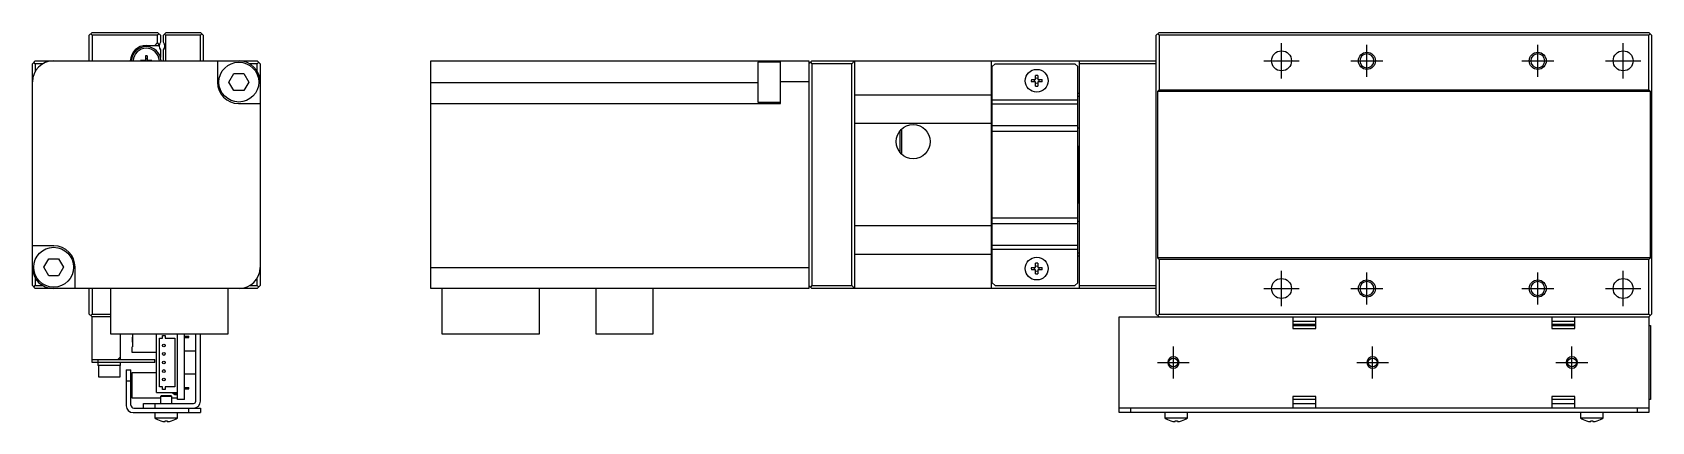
# Model space of a CAD drawing. Extents: x 0 to 599, y -8 to 227.
# Drawn here: x 314.4 to 598.8, y 83.4 to 151.8 of the extents above; entities that cross this region are included whole.
import ezdxf

# ---------------------------------------------------------------- set-up
doc = ezdxf.new("R2010")
doc.units = 0
doc.header["$LTSCALE"] = 0.5
doc.linetypes.add('CENTER', pattern=[50.8, 31.75, -6.35, 6.35, -6.35])
for name, color, linetype in [('MSM_CENTER', 1, 'CENTER'), ('MSM_CONTINUOUS', 7, 'CONTINUOUS'), ('MSM_NARROW', 5, 'CONTINUOUS')]:
    doc.layers.add(name, color=color, linetype=linetype)

msp = doc.modelspace()

# ---------------------------------------------------------------- linework, layer by layer
at = {"layer": 'MSM_CENTER'}
for p, q in [((533.8, 143.7), (533.8, 149.9)), ((548.8, 144), (548.8, 149.6)), ((578.8, 144), (578.8, 149.6)), ((593.8, 143.7), (593.8, 149.9)), ((530.7, 146.8), (536.9, 146.8)), ((546, 146.8), (551.6, 146.8)), ((576, 146.8), (581.6, 146.8)), ((590.7, 146.8), (596.9, 146.8)), ((533.8, 103.7), (533.8, 109.9)), ((548.8, 104), (548.8, 109.6)), ((578.8, 104), (578.8, 109.6)), ((593.8, 103.7), (593.8, 109.9)), ((530.7, 106.8), (536.9, 106.8)), ((546, 106.8), (551.6, 106.8)), ((576, 106.8), (581.6, 106.8)), ((590.7, 106.8), (596.9, 106.8)), ((514.8, 91), (514.8, 96.6)), ((549.8, 91), (549.8, 96.6)), ((584.8, 91), (584.8, 96.6)), ((512, 93.8), (517.6, 93.8)), ((547, 93.8), (552.6, 93.8)), ((582, 93.8), (587.6, 93.8))]:
    msp.add_line(p, q, dxfattribs=at)
at = {"layer": 'MSM_CONTINUOUS'}
for p, q in [((324.4, 151.3), (324.9, 151.8)), ((324.4, 146.8), (324.4, 151.3)), ((324.9, 151.3), (324.65, 151.55)), ((324.9, 151.8), (336.4, 151.8)), ((324.9, 151.3), (324.9, 146.8)), ((336.4, 151.3), (324.9, 151.3)), ((336.4, 151.8), (336.9, 151.3)), ((336.65, 151.55), (336.4, 151.3)), ((336.4, 150), (336.4, 151.3)), ((336.9, 151.3), (336.9, 150.061437)), ((337.4, 151.3), (337.9, 151.8)), ((337.4, 150.061437), (337.4, 151.3)), ((337.6, 151.5), (337.8, 151.3)), ((337.8, 151.3), (337.8, 146.8)), ((343.9, 151.3), (337.8, 151.3)), ((337.9, 151.8), (343.9, 151.8)), ((343.9, 151.8), (344.4, 151.3)), ((344.15, 151.55), (343.9, 151.3)), ((343.9, 146.8), (343.9, 151.3)), ((344.4, 151.3), (344.4, 146.8)), ((512.3, 151.8), (511.8, 151.3)), ((511.8, 102.3), (511.8, 151.3)), ((512.05, 151.55), (512.3, 151.3)), ((512.3, 151.8), (598.3, 151.8)), ((598.3, 151.3), (512.3, 151.3)), ((512.3, 151.3), (512.3, 141.7)), ((598.8, 151.3), (598.3, 151.8)), ((598.3, 151.3), (598.55, 151.55)), ((598.3, 141.7), (598.3, 151.3)), ((598.8, 151.3), (598.8, 102.3)), ((334.4, 149.5), (336.655013, 149.5)), ((336.4, 150), (335.9, 149.5)), ((336.673114, 149.613759), (336.4, 150)), ((336.9, 148.738562), (336.9, 147.414142)), ((337.4, 146.8), (337.4, 148.738562)), ((314.4, 146.3), (314.9, 146.8)), ((314.4, 107.3), (314.4, 146.3)), ((314.9, 146.3), (314.65, 146.55)), ((314.9, 146.8), (353.9, 146.8)), ((316.242583, 146.3), (314.9, 146.3)), ((314.9, 146.3), (314.9, 144.957417)), ((334.195, 146.845), (333.4, 146.845)), ((333.4, 146.8), (333.4, 146.845)), ((333.929993, 146.845), (333.935053, 146.800015)), ((334.545, 147.7), (334.255, 147.7)), ((334.255, 147.7), (334.255, 146.905)), ((334.545, 147.170006), (334.255, 147.170006)), ((334.545, 147.7), (334.545, 146.905)), ((335.4, 146.845), (334.605, 146.845)), ((334.870007, 146.845), (334.864948, 146.800015)), ((335.4, 146.8), (335.4, 146.845)), ((346.911775, 146.8), (346.911775, 143.011775)), ((353.9, 146.3), (352.557418, 146.3)), ((353.9, 146.8), (354.4, 146.3)), ((354.15, 146.55), (353.9, 146.3)), ((353.9, 144.957417), (353.9, 146.3)), ((354.4, 146.3), (354.4, 107.3)), ((384.4, 106.8), (384.4, 146.8)), ((384.4, 146.8), (450.8, 146.8)), ((441.8, 146.563456), (441.8, 139.563456)), ((445.8, 146.563456), (441.8, 146.563456)), ((445.8, 139.311775), (445.8, 146.8)), ((450.8, 146.8), (450.8, 106.8)), ((451.3, 146.8), (450.8, 146.3)), ((451.05, 146.55), (451.3, 146.3)), ((451.3, 146.8), (511.8, 146.8)), ((451.3, 146.3), (451.3, 107.3)), ((458.3, 146.3), (451.3, 146.3)), ((458.3, 146.3), (458.8, 146.8)), ((458.3, 107.3), (458.3, 146.3)), ((458.8, 146.8), (458.8, 106.8)), ((482.8, 146.8), (482.8, 106.8)), ((483.5, 146.3), (483, 145.8)), ((483, 107.8), (483, 145.8)), ((483.5, 146.3), (497.5, 146.3)), ((498, 145.8), (497.5, 146.3)), ((498, 107.8), (498, 145.8)), ((498.3, 106.8), (498.3, 146.8)), ((511.8, 146.3), (498.3, 146.3)), ((348.931405, 143.063456), (349.797431, 144.563456)), ((349.797431, 141.563456), (348.931405, 143.063456)), ((349.797431, 144.563456), (351.529481, 144.563456)), ((351.529481, 144.563456), (352.395507, 143.063456)), ((352.395507, 143.063456), (351.529481, 141.563456)), ((384.4, 143.011775), (441.8, 143.011775)), ((450.8, 143.1), (445.8, 143.1)), ((489.871292, 143.5), (490.6, 143.5)), ((490.6, 143.1), (489.871292, 143.1)), ((490.6, 143.5), (490.6, 144.228708)), ((490.6, 142.371291), (490.6, 143.1)), ((491, 144.228708), (491, 143.5)), ((491, 143.5), (491.728709, 143.5)), ((491, 143.1), (491, 142.371291)), ((491.728709, 143.1), (491, 143.1)), ((351.529481, 141.563456), (349.797431, 141.563456)), ((441.8, 139.563456), (445.8, 139.563456)), ((458.8, 140.8), (482.8, 140.8)), ((483, 141.05), (482.8, 141.05)), ((483, 139.92132), (498, 139.92132)), ((498.3, 141.05), (498, 141.05)), ((498.3, 140.55), (498, 140.55)), ((512, 141.4), (512.3, 141.7)), ((512, 141.4), (512, 112.2)), ((598.6, 141.4), (512, 141.4)), ((512.3, 141.7), (598.3, 141.7)), ((598.3, 141.7), (598.6, 141.4)), ((598.6, 112.2), (598.6, 141.4)), ((350.611775, 139.311775), (354.4, 139.311775)), ((384.4, 139.311775), (445.8, 139.311775)), ((483, 137.8), (482.8, 137.8)), ((483, 136.8), (482.8, 136.8)), ((498, 139.214213), (483, 139.214213)), ((482.8, 135.8), (458.8, 135.8)), ((466.8, 130.673864), (466.8, 134.526136)), ((467.1, 130.363932), (467.1, 134.836068)), ((483, 134.07297), (482.8, 134.07297)), ((483, 135.446446), (498, 135.446446)), ((498, 134.385786), (483, 134.385786)), ((498, 135.05), (498.3, 135.05)), ((482.8, 131.57297), (483, 131.57297)), ((498.1, 131.8), (498, 131.8)), ((498.1, 121.8), (498.1, 131.8)), ((498.3, 131.6), (498.1, 131.8)), ((466.8, 130.8), (466.7, 130.8)), ((482.8, 129.07297), (483, 129.07297)), ((483, 124.527029), (482.8, 124.527029)), ((483, 122.027029), (482.8, 122.027029)), ((482.8, 119.527029), (483, 119.527029)), ((498, 121.8), (498.1, 121.8)), ((498.1, 121.8), (498.3, 122)), ((482.8, 117.8), (458.8, 117.8)), ((482.8, 116.8), (483, 116.8)), ((483, 119.214213), (498, 119.214213)), ((498, 118.153553), (483, 118.153553)), ((498.3, 118.55), (498, 118.55)), ((318.188225, 114.288225), (314.4, 114.288225)), ((482.8, 115.8), (483, 115.8)), ((483, 114.385786), (498, 114.385786)), ((316.404493, 110.536544), (317.270519, 112.036544)), ((317.270519, 112.036544), (319.00257, 112.036544)), ((319.00257, 112.036544), (319.868595, 110.536544)), ((482.8, 112.8), (458.8, 112.8)), ((482.8, 112.55), (483, 112.55)), ((498, 113.678679), (483, 113.678679)), ((490.6, 110.5), (490.6, 111.228708)), ((491, 111.228708), (491, 110.5)), ((498, 113.05), (498.3, 113.05)), ((498, 112.55), (498.3, 112.55)), ((512.3, 111.9), (512, 112.2)), ((598.6, 112.2), (512, 112.2)), ((512.3, 111.9), (512.3, 102.3)), ((598.3, 111.9), (512.3, 111.9)), ((598.6, 112.2), (598.3, 111.9)), ((598.3, 102.3), (598.3, 111.9)), ((314.9, 108.642582), (314.9, 107.3)), ((317.270519, 109.036544), (316.404493, 110.536544)), ((319.00257, 109.036544), (317.270519, 109.036544)), ((319.868595, 110.536544), (319.00257, 109.036544)), ((321.888225, 106.8), (321.888225, 110.588225)), ((353.9, 107.3), (353.9, 108.642582)), ((384.4, 110.5), (450.8, 110.5)), ((489.871292, 110.5), (490.6, 110.5)), ((490.6, 110.1), (489.871292, 110.1)), ((490.6, 109.371291), (490.6, 110.1)), ((491, 110.5), (491.728709, 110.5)), ((491, 110.1), (491, 109.371291)), ((491.728709, 110.1), (491, 110.1)), ((314.9, 106.8), (314.4, 107.3)), ((314.65, 107.05), (314.9, 107.3)), ((314.9, 107.3), (316.242583, 107.3)), ((353.9, 106.8), (314.9, 106.8)), ((324.4, 102.3), (324.4, 106.8)), ((324.9, 106.8), (324.9, 102.3)), ((328.2, 98.8), (328.2, 106.8)), ((348.7, 106.8), (348.7, 98.8)), ((352.557418, 107.3), (353.9, 107.3)), ((354.4, 107.3), (353.9, 106.8)), ((354.15, 107.05), (353.9, 107.3)), ((450.8, 106.8), (384.4, 106.8)), ((386.4, 98.8), (386.4, 106.8)), ((403.4, 106.8), (403.4, 98.8)), ((413.4, 98.8), (413.4, 106.8)), ((423.4, 106.8), (423.4, 98.8)), ((451.3, 106.8), (450.8, 107.3)), ((451.3, 107.3), (451.05, 107.05)), ((451.3, 107.3), (458.3, 107.3)), ((511.8, 106.8), (451.3, 106.8)), ((458.8, 106.8), (458.3, 107.3)), ((483, 107.8), (483.5, 107.3)), ((483.5, 107.3), (497.5, 107.3)), ((497.5, 107.3), (498, 107.8)), ((498.3, 107.3), (511.8, 107.3)), ((324.9, 101.8), (324.4, 102.3)), ((324.65, 102.05), (324.9, 102.3)), ((324.9, 102.3), (328.2, 102.3)), ((328.2, 101.8), (324.9, 101.8)), ((324.9, 93.8), (324.9, 101.8)), ((505.3, 85), (505.3, 101.8)), ((505.3, 101.8), (598.3, 101.8)), ((511.8, 102.3), (512.3, 101.8)), ((512.3, 102.3), (512.05, 102.05)), ((512.3, 102.3), (598.3, 102.3)), ((535.8, 101.8), (535.8, 99.8)), ((539.8, 101), (535.8, 101)), ((539.8, 100.5), (535.8, 100.5)), ((535.8, 100.3), (539.8, 100.3)), ((535.8, 99.8), (539.8, 99.8)), ((539.8, 99.8), (539.8, 101.8)), ((581.3, 101.8), (581.3, 99.8)), ((585.3, 101), (581.3, 101)), ((585.3, 100.5), (581.3, 100.5)), ((581.3, 100.3), (585.3, 100.3)), ((581.3, 99.8), (585.3, 99.8)), ((585.3, 99.8), (585.3, 101.8)), ((598.55, 102.05), (598.3, 102.3)), ((598.3, 101.8), (598.8, 102.3)), ((598.3, 101.8), (598.3, 85)), ((598.3, 100.3), (598.6, 100.3)), ((598.6, 100.3), (598.6, 87.3)), ((348.7, 98.8), (328.2, 98.8)), ((329.9, 94.3), (329.9, 98.8)), ((332, 98.25), (331.9, 98.25)), ((331.9, 98.25), (331.9, 97.35)), ((332, 97.875), (331.9, 97.875)), ((332, 97.725), (331.9, 97.725)), ((332, 97.35), (331.9, 97.35)), ((332, 98.8), (332, 96.55)), ((336.2, 88.55), (336.2, 98.8)), ((336.7, 89.55), (336.7, 98.05)), ((336.7, 98.05), (337.25, 98.05)), ((337.25, 98.55), (337.75, 98.55)), ((337.25, 98.05), (337.25, 98.55)), ((337.75, 98.55), (337.75, 98.05)), ((337.75, 98.05), (339.4, 98.05)), ((339.4, 98.05), (339.4, 89.55)), ((339.9, 87.3), (339.9, 98.8)), ((341.1, 87.3), (341.1, 98.8)), ((341.1, 98.425), (341.9, 98.425)), ((341.1, 98.175), (341.9, 98.175)), ((341.9, 98.175), (341.9, 98.425)), ((343.1, 87), (343.1, 98.8)), ((343.9, 87), (343.9, 98.8)), ((403.4, 98.8), (386.4, 98.8)), ((423.4, 98.8), (413.4, 98.8)), ((324.9, 94.3), (335.9, 94.3)), ((325.9, 94.3), (325.9, 93.3)), ((329.9, 94.8), (329.4, 94.3)), ((331.9, 95.55), (331.9, 96.55)), ((331.9, 96.55), (332, 96.55)), ((336.2, 95.55), (331.9, 95.55)), ((335.9, 93.8), (335.9, 94.3)), ((343.1, 95.8), (341.1, 95.8)), ((335.9, 93.8), (324.9, 93.8)), ((329.9, 93.3), (325.9, 93.3)), ((326, 93.3), (326, 91.3)), ((326, 91.3), (329.8, 91.3)), ((329.8, 91.3), (329.8, 93.3)), ((329.9, 93.3), (329.9, 93.8)), ((330.9, 92.5), (330.9, 86.2)), ((330.9, 92.5), (331.7, 92.5)), ((331.7, 86.3), (331.7, 92.5)), ((331.9, 87.55), (331.9, 92.05)), ((331.9, 92.05), (336.2, 92.05)), ((341.1, 91.8), (343.1, 91.8)), ((331.7, 90.5), (330.9, 90.5)), ((336.2, 88.55), (339.9, 88.55)), ((337.25, 89.55), (336.7, 89.55)), ((337.25, 89.05), (337.25, 89.55)), ((337.75, 89.05), (337.25, 89.05)), ((337.75, 89.55), (337.75, 89.05)), ((339.4, 89.55), (337.75, 89.55)), ((339.1, 88.32), (339.1, 88.55)), ((339.9, 88.32), (339.1, 88.32)), ((339.35, 88.095), (339.35, 88.32)), ((341.1, 89.425), (341.9, 89.425)), ((341.1, 89.175), (341.9, 89.175)), ((341.9, 89.175), (341.9, 89.425)), ((336.9, 87.55), (331.9, 87.55)), ((332.2, 85.8), (343.9, 85.8)), ((333.9, 85.8), (333.9, 86.6)), ((333.9, 86.6), (342.7, 86.6)), ((335.9, 86.6), (335.9, 85.8)), ((337.1, 88), (336.9, 87.8)), ((338.9, 87.8), (336.9, 87.8)), ((336.9, 87.8), (336.9, 86.600019)), ((337.1, 88), (338.7, 88)), ((338.9, 87.8), (338.7, 88)), ((338.9, 86.600019), (338.9, 87.8)), ((339.9, 87.55), (338.9, 87.55)), ((339.9, 88.095), (339.35, 88.095)), ((341.1, 87.3), (339.9, 87.3)), ((341.9, 85), (341.9, 85.8)), ((343.9, 85.8), (343.9, 85)), ((598.3, 85.8), (505.3, 85.8)), ((507.3, 85.8), (507.3, 85)), ((535.8, 87.8), (535.8, 85.8)), ((539.8, 87.8), (535.8, 87.8)), ((539.8, 87.3), (535.8, 87.3)), ((535.8, 86.6), (539.8, 86.6)), ((539.8, 85.8), (539.8, 87.8)), ((585.3, 87.8), (581.3, 87.8)), ((581.3, 87.8), (581.3, 85.8)), ((585.3, 87.3), (581.3, 87.3)), ((581.3, 86.6), (585.3, 86.6)), ((585.3, 85.8), (585.3, 87.8)), ((596.3, 85), (596.3, 85.8)), ((598.6, 87.3), (598.3, 87.3)), ((332.1, 85), (343.9, 85)), ((335.9, 85), (335.9, 84.102)), ((335.9, 84.102), (339.9, 84.102)), ((336.95, 83.544267), (336.971291, 83.544267)), ((337.7, 83.544267), (338.1, 83.544267)), ((337.7, 83.412524), (337.7, 83.544267)), ((338.1, 83.544267), (338.1, 83.412524)), ((338.828709, 83.544267), (338.85, 83.544267)), ((339.9, 84.102), (339.9, 85)), ((598.3, 85), (505.3, 85)), ((513.3, 85), (513.3, 84.102)), ((513.3, 84.102), (517.3, 84.102)), ((514.35, 83.544267), (514.371292, 83.544267)), ((515.1, 83.544267), (515.5, 83.544267)), ((515.1, 83.412524), (515.1, 83.544267)), ((515.5, 83.544267), (515.5, 83.412524)), ((516.228709, 83.544267), (516.25, 83.544267)), ((517.3, 84.102), (517.3, 85)), ((586.3, 85), (586.3, 84.102)), ((586.3, 84.102), (590.3, 84.102)), ((587.35, 83.544267), (587.371292, 83.544267)), ((588.1, 83.544267), (588.5, 83.544267)), ((588.1, 83.412524), (588.1, 83.544267)), ((588.5, 83.544267), (588.5, 83.412524)), ((589.228709, 83.544267), (589.25, 83.544267)), ((590.3, 84.102), (590.3, 85))]:
    msp.add_line(p, q, dxfattribs=at)
for centre, radius in [((533.8, 146.8), 1.75), ((593.8, 146.8), 1.75), ((350.663456, 143.063456), 3.5), ((490.8, 143.3), 2), ((469.1, 132.6), 3), ((318.136544, 110.536544), 3.5), ((490.8, 110.3), 2), ((533.8, 106.8), 1.75), ((593.8, 106.8), 1.75), ((337.5, 96.8), 0.25), ((337.5, 95.3), 0.25), ((337.5, 93.8), 0.25), ((514.8, 93.8), 0.7835), ((549.8, 93.8), 0.7835), ((584.8, 93.8), 0.7835), ((337.5, 92.3), 0.25), ((337.5, 90.8), 0.25)]:
    msp.add_circle(centre, radius, dxfattribs=at)
at = {"layer": 'MSM_CONTINUOUS', "extrusion": (0, 0, -1)}
for centre in [(-548.8, 146.8), (-578.8, 146.8), (-548.8, 106.8), (-578.8, 106.8)]:
    msp.add_circle(centre, 1.2295, dxfattribs=at)
at = {"layer": 'MSM_CONTINUOUS'}
for centre, radius, start, end in [((334.4, 146.7), 2.8, 90, 177.953287), ((334.4, 146.7), 2.6, 2.204228, 177.79579391), ((334.4, 146.7), 2.3, 2.491906, 177.508094), ((337.65, 149.4), 1, 138.590378, 221.40962776), ((336.65, 149.4), 1, 318.590378, 41.409622), ((318.1, 143.1), 3.7, 90, 180), ((334.195, 146.905), 0.06, 270, 0), ((334.605, 146.905), 0.06, 180, 270), ((350.7, 143.1), 3.7, 0, 90), ((350.611775, 143.011775), 3.7, 180, 270), ((490.8, 143.3), 0.95, 167.846803, 192.153197), ((490.8, 143.3), 0.435085, 152.633517, 207.366483), ((490.8, 143.3), 0.95, 77.846803, 102.153197), ((490.8, 143.3), 0.435085, 62.633517, 117.366483), ((490.8, 143.3), 0.435085, 242.633517, 297.366483), ((490.8, 143.3), 0.95, 257.846803, 282.153197), ((490.8, 143.3), 0.435085, 332.633517, 27.366483), ((490.8, 143.3), 0.95, 347.846803, 12.153197), ((318.188225, 110.588225), 3.7, 0, 90), ((490.8, 110.3), 0.95, 77.846803, 102.153197), ((318.1, 110.5), 3.7, 180, 270), ((350.7, 110.5), 3.7, 270, 0), ((490.8, 110.3), 0.95, 167.846803, 192.153197), ((490.8, 110.3), 0.435085, 152.633517, 207.366483), ((490.8, 110.3), 0.435085, 62.633517, 117.366483), ((490.8, 110.3), 0.435085, 242.633517, 297.366483), ((490.8, 110.3), 0.95, 257.846803, 282.153197), ((490.8, 110.3), 0.435085, 332.633517, 27.366483), ((490.8, 110.3), 0.95, 347.846803, 12.153197), ((332.1, 86.2), 1.2, 180, 270), ((332.2, 86.3), 0.5, 180, 270), ((342.7, 87), 1.2, 270, 0), ((342.7, 87), 0.4, 270, 0), ((337.9, 86.6), 3.2, 231.317813, 252.729995), ((337.9, 86.6), 3.193744, 253.094742, 266.40965), ((337.9, 86.6), 3.193744, 273.59035, 286.905258), ((337.9, 86.6), 3.2, 287.270005, 308.682187), ((515.3, 86.6), 3.2, 231.317813, 252.729995), ((515.3, 86.6), 3.193744, 253.094742, 266.40965), ((515.3, 86.6), 3.193744, 273.59035, 286.905258), ((515.3, 86.6), 3.2, 287.270005, 308.682187), ((588.3, 86.6), 3.2, 231.317813, 252.729995), ((588.3, 86.6), 3.193744, 253.094742, 266.40965), ((588.3, 86.6), 3.193744, 273.59035, 286.905258), ((588.3, 86.6), 3.2, 287.270005, 308.682187)]:
    msp.add_arc(centre, radius, start, end, dxfattribs=at)
at = {"layer": 'MSM_NARROW'}
for centre in [(548.8, 146.8), (578.8, 146.8), (548.8, 106.8), (578.8, 106.8)]:
    msp.add_circle(centre, 1.5, dxfattribs=at)
at = {"layer": 'MSM_NARROW', "extrusion": (0, 0, -1)}
for centre in [(-514.8, 93.8), (-549.8, 93.8), (-584.8, 93.8)]:
    msp.add_circle(centre, 1, dxfattribs=at)

doc.saveas('drawing.dxf')
